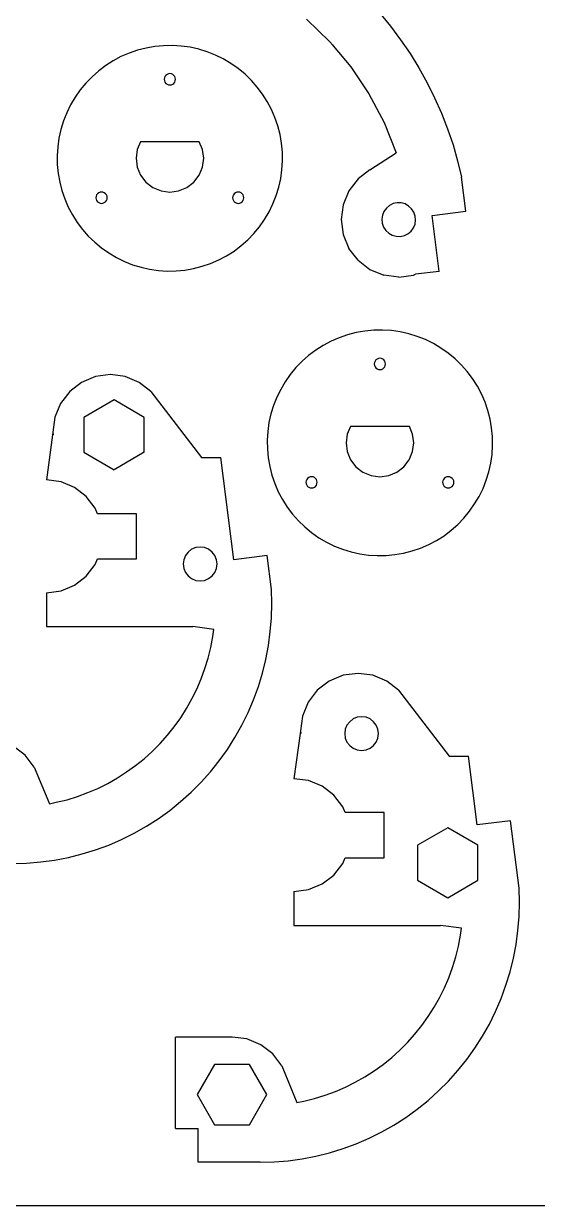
# Model space of a CAD drawing. Extents: x -205 to 205, y -255 to 210.
# Drawn here: x 26.6 to 72.1, y 37 to 141.7 of the extents above; entities that cross this region are included whole.
import ezdxf

# ---------------------------------------------------------------- set-up
doc = ezdxf.new("R2010")
doc.units = 0
doc.layers.get('0').update_dxf_attribs({"linetype": 'CONTINUOUS'})

msp = doc.modelspace()

# ---------------------------------------------------------------- linework, layer by layer
for p, q in [((58.17, 142.65), (59.12, 141.49)), ((51.66, 142.13), (53.73, 140.12)), ((59.12, 141.49), (60.01, 140.3)), ((36.67, 139.37), (35.92, 139.11)), ((37.43, 139.56), (36.67, 139.37)), ((38.2, 139.7), (37.43, 139.56)), ((38.98, 139.77), (38.2, 139.7)), ((39.77, 139.79), (38.98, 139.77)), ((40.55, 139.74), (39.77, 139.79)), ((41.33, 139.63), (40.55, 139.74)), ((42.1, 139.46), (41.33, 139.63)), ((42.85, 139.22), (42.1, 139.46)), ((53.73, 140.12), (53.97, 139.84)), ((53.97, 139.84), (54.03, 139.77)), ((54.03, 139.77), (55.58, 137.9)), ((60.01, 140.3), (60.85, 139.07)), ((34.51, 138.43), (33.85, 138.01)), ((35.2, 138.8), (34.51, 138.43)), ((35.92, 139.11), (35.2, 138.8)), ((43.58, 138.94), (42.85, 139.22)), ((44.28, 138.59), (43.58, 138.94)), ((44.96, 138.19), (44.28, 138.59)), ((60.85, 139.07), (61.64, 137.8)), ((33.22, 137.54), (32.63, 137.02)), ((33.85, 138.01), (33.22, 137.54)), ((39.41, 137.27), (39.29, 137.22)), ((39.54, 137.29), (39.41, 137.27)), ((39.67, 137.27), (39.54, 137.29)), ((39.79, 137.22), (39.67, 137.27)), ((45.6, 137.74), (44.96, 138.19)), ((46.21, 137.24), (45.6, 137.74)), ((55.58, 137.9), (57.18, 135.5)), ((61.64, 137.8), (62.36, 136.49)), ((32.08, 136.46), (31.58, 135.85)), ((32.63, 137.02), (32.08, 136.46)), ((39.05, 136.92), (39.04, 136.79)), ((39.04, 136.79), (39.05, 136.66)), ((39.1, 137.04), (39.05, 136.92)), ((39.05, 136.66), (39.1, 136.54)), ((39.18, 137.14), (39.1, 137.04)), ((39.1, 136.54), (39.18, 136.43)), ((39.29, 137.22), (39.18, 137.14)), ((39.18, 136.43), (39.29, 136.36)), ((39.29, 136.36), (39.41, 136.31)), ((39.41, 136.31), (39.54, 136.29)), ((39.54, 136.29), (39.67, 136.31)), ((39.67, 136.31), (39.79, 136.36)), ((39.89, 137.14), (39.79, 137.22)), ((39.79, 136.36), (39.89, 136.43)), ((39.97, 137.04), (39.89, 137.14)), ((39.89, 136.43), (39.97, 136.54)), ((40.02, 136.92), (39.97, 137.04)), ((39.97, 136.54), (40.02, 136.66)), ((40.04, 136.79), (40.02, 136.92)), ((40.02, 136.66), (40.04, 136.79)), ((46.77, 136.69), (46.21, 137.24)), ((47.29, 136.1), (46.77, 136.69)), ((62.36, 136.49), (63.03, 135.15)), ((31.13, 135.21), (30.73, 134.53)), ((31.58, 135.85), (31.13, 135.21)), ((47.76, 135.48), (47.29, 136.1)), ((48.18, 134.81), (47.76, 135.48)), ((57.18, 135.5), (58.54, 132.96)), ((63.03, 135.15), (63.63, 133.79)), ((30.73, 134.53), (30.39, 133.83)), ((48.55, 134.12), (48.18, 134.81)), ((48.86, 133.4), (48.55, 134.12)), ((30.1, 133.1), (29.87, 132.35)), ((30.39, 133.83), (30.1, 133.1)), ((49.12, 132.66), (48.86, 133.4)), ((63.63, 133.79), (64.18, 132.4)), ((29.87, 132.35), (29.7, 131.58)), ((49.31, 131.9), (49.12, 132.66)), ((58.54, 132.96), (59.62, 130.28)), ((64.18, 132.4), (64.66, 130.98)), ((29.7, 131.58), (29.59, 130.8)), ((36.92, 131.24), (36.64, 130.56)), ((42.15, 131.24), (36.92, 131.24)), ((42.43, 130.56), (42.15, 131.24)), ((49.45, 131.12), (49.31, 131.9)), ((49.52, 130.34), (49.45, 131.12)), ((64.66, 130.98), (65.07, 129.55)), ((29.59, 130.8), (29.54, 130.02)), ((29.54, 130.02), (29.55, 129.23)), ((36.64, 130.56), (36.54, 129.79)), ((42.54, 129.79), (42.43, 130.56)), ((49.53, 129.56), (49.52, 130.34)), ((57.29, 128.77), (59.62, 130.28)), ((29.55, 129.23), (29.63, 128.45)), ((36.54, 129.79), (36.64, 129.01)), ((36.64, 129.01), (36.94, 128.29)), ((42.13, 128.29), (42.43, 129.01)), ((42.43, 129.01), (42.54, 129.79)), ((49.48, 128.77), (49.53, 129.56)), ((65.07, 129.55), (65.42, 128.1)), ((29.63, 128.45), (29.76, 127.68)), ((36.94, 128.29), (37.41, 127.67)), ((41.66, 127.67), (42.13, 128.29)), ((49.2, 127.23), (49.37, 128)), ((49.37, 128), (49.48, 128.77)), ((56.24, 127.96), (55.42, 126.9)), ((57.29, 128.77), (56.24, 127.96)), ((65.8, 125.09), (65.42, 128.1)), ((29.76, 127.68), (29.96, 126.92)), ((29.96, 126.92), (30.21, 126.18)), ((33.34, 126.77), (33.22, 126.72)), ((33.47, 126.79), (33.34, 126.77)), ((33.6, 126.77), (33.47, 126.79)), ((33.72, 126.72), (33.6, 126.77)), ((37.41, 127.67), (38.04, 127.19)), ((38.04, 127.19), (38.76, 126.89)), ((38.76, 126.89), (39.54, 126.79)), ((39.54, 126.79), (40.31, 126.89)), ((40.31, 126.89), (41.04, 127.19)), ((41.04, 127.19), (41.66, 127.67)), ((45.47, 126.77), (45.35, 126.72)), ((45.6, 126.79), (45.47, 126.77)), ((45.73, 126.77), (45.6, 126.79)), ((45.85, 126.72), (45.73, 126.77)), ((48.97, 126.48), (49.2, 127.23)), ((55.42, 126.9), (54.92, 125.67)), ((30.21, 126.18), (30.52, 125.46)), ((32.99, 126.42), (32.97, 126.29)), ((32.97, 126.29), (32.99, 126.16)), ((33.04, 126.54), (32.99, 126.42)), ((32.99, 126.16), (33.04, 126.04)), ((33.12, 126.64), (33.04, 126.54)), ((33.04, 126.04), (33.12, 125.93)), ((33.22, 126.72), (33.12, 126.64)), ((33.12, 125.93), (33.22, 125.86)), ((33.22, 125.86), (33.34, 125.81)), ((33.34, 125.81), (33.47, 125.79)), ((33.47, 125.79), (33.6, 125.81)), ((33.6, 125.81), (33.72, 125.86)), ((33.83, 126.64), (33.72, 126.72)), ((33.72, 125.86), (33.83, 125.93)), ((33.91, 126.54), (33.83, 126.64)), ((33.83, 125.93), (33.91, 126.04)), ((33.96, 126.42), (33.91, 126.54)), ((33.91, 126.04), (33.96, 126.16)), ((33.97, 126.29), (33.96, 126.42)), ((33.96, 126.16), (33.97, 126.29)), ((45.12, 126.42), (45.1, 126.29)), ((45.1, 126.29), (45.12, 126.16)), ((45.17, 126.54), (45.12, 126.42)), ((45.12, 126.16), (45.17, 126.04)), ((45.24, 126.64), (45.17, 126.54)), ((45.17, 126.04), (45.24, 125.93)), ((45.35, 126.72), (45.24, 126.64)), ((45.24, 125.93), (45.35, 125.86)), ((45.35, 125.86), (45.47, 125.81)), ((45.47, 125.81), (45.6, 125.79)), ((45.6, 125.79), (45.73, 125.81)), ((45.73, 125.81), (45.85, 125.86)), ((45.95, 126.64), (45.85, 126.72)), ((45.85, 125.86), (45.95, 125.93)), ((46.03, 126.54), (45.95, 126.64)), ((45.95, 125.93), (46.03, 126.04)), ((46.08, 126.42), (46.03, 126.54)), ((46.03, 126.04), (46.08, 126.16)), ((46.1, 126.29), (46.08, 126.42)), ((46.08, 126.16), (46.1, 126.29)), ((48.34, 125.04), (48.68, 125.75)), ((48.68, 125.75), (48.97, 126.48)), ((59.35, 125.77), (59.02, 125.61)), ((59.7, 125.84), (59.35, 125.77)), ((60.06, 125.83), (59.7, 125.84)), ((60.41, 125.74), (60.06, 125.83)), ((60.72, 125.55), (60.41, 125.74)), ((30.52, 125.46), (30.89, 124.76)), ((30.89, 124.76), (31.31, 124.1)), ((47.94, 124.37), (48.34, 125.04)), ((54.92, 125.67), (54.74, 124.35)), ((58.4, 124.75), (58.34, 124.39)), ((58.53, 125.08), (58.4, 124.75)), ((58.75, 125.37), (58.53, 125.08)), ((59.02, 125.61), (58.75, 125.37)), ((60.99, 125.31), (60.72, 125.55)), ((61.19, 125.01), (60.99, 125.31)), ((61.31, 124.67), (61.19, 125.01)), ((62.82, 124.72), (65.8, 125.09)), ((63.44, 119.76), (62.82, 124.72)), ((31.31, 124.1), (31.78, 123.47)), ((46.99, 123.12), (47.49, 123.72)), ((47.49, 123.72), (47.94, 124.37)), ((54.74, 124.35), (54.92, 123.03)), ((58.34, 124.39), (58.38, 124.03)), ((58.38, 124.03), (58.5, 123.69)), ((58.5, 123.69), (58.69, 123.38)), ((61.15, 123.62), (61.29, 123.95)), ((61.29, 123.95), (61.34, 124.31)), ((61.34, 124.31), (61.31, 124.67)), ((31.78, 123.47), (32.3, 122.88)), ((32.3, 122.88), (32.87, 122.34)), ((46.44, 122.56), (46.99, 123.12)), ((54.92, 123.03), (55.42, 121.8)), ((58.69, 123.38), (58.96, 123.14)), ((58.96, 123.14), (59.27, 122.96)), ((59.27, 122.96), (59.62, 122.87)), ((59.62, 122.87), (59.98, 122.86)), ((59.98, 122.86), (60.34, 122.93)), ((60.34, 122.93), (60.66, 123.09)), ((60.66, 123.09), (60.94, 123.32)), ((60.94, 123.32), (61.15, 123.62)), ((32.87, 122.34), (33.47, 121.84)), ((33.47, 121.84), (34.12, 121.39)), ((44.56, 121.14), (45.23, 121.56)), ((45.23, 121.56), (45.85, 122.04)), ((45.85, 122.04), (46.44, 122.56)), ((56.24, 120.74), (55.42, 121.8)), ((34.12, 121.39), (34.79, 120.99)), ((34.79, 120.99), (35.5, 120.64)), ((35.5, 120.64), (36.23, 120.35)), ((43.15, 120.46), (43.87, 120.78)), ((43.87, 120.78), (44.56, 121.14)), ((56.24, 120.74), (57.29, 119.93)), ((36.23, 120.35), (36.98, 120.12)), ((36.98, 120.12), (37.74, 119.95)), ((37.74, 119.95), (38.52, 119.84)), ((38.52, 119.84), (39.3, 119.79)), ((39.3, 119.79), (40.09, 119.8)), ((40.09, 119.8), (40.87, 119.88)), ((40.87, 119.88), (41.64, 120.01)), ((41.64, 120.01), (42.41, 120.21)), ((42.41, 120.21), (43.15, 120.46)), ((57.29, 119.93), (58.52, 119.42)), ((61.16, 119.42), (61.34, 119.5)), ((63.44, 119.76), (61.34, 119.5)), ((59.84, 119.25), (58.52, 119.42)), ((59.84, 119.25), (61.16, 119.42)), ((56.06, 114.33), (55.3, 114.14)), ((56.84, 114.47), (56.06, 114.33)), ((57.62, 114.54), (56.84, 114.47)), ((58.4, 114.56), (57.62, 114.54)), ((59.19, 114.51), (58.4, 114.56)), ((59.96, 114.4), (59.19, 114.51)), ((60.73, 114.22), (59.96, 114.4)), ((61.48, 113.99), (60.73, 114.22)), ((53.14, 113.2), (52.48, 112.78)), ((53.84, 113.57), (53.14, 113.2)), ((54.56, 113.88), (53.84, 113.57)), ((55.3, 114.14), (54.56, 113.88)), ((62.21, 113.71), (61.48, 113.99)), ((62.92, 113.36), (62.21, 113.71)), ((63.59, 112.96), (62.92, 113.36)), ((51.85, 112.31), (51.27, 111.79)), ((52.48, 112.78), (51.85, 112.31)), ((64.23, 112.51), (63.59, 112.96)), ((64.84, 112.01), (64.23, 112.51)), ((50.72, 111.23), (50.22, 110.62)), ((51.27, 111.79), (50.72, 111.23)), ((57.69, 111.69), (57.67, 111.56)), ((57.67, 111.56), (57.69, 111.43)), ((57.74, 111.81), (57.69, 111.69)), ((57.69, 111.43), (57.74, 111.31)), ((57.82, 111.91), (57.74, 111.81)), ((57.74, 111.31), (57.82, 111.2)), ((57.92, 111.99), (57.82, 111.91)), ((57.82, 111.2), (57.92, 111.12)), ((58.04, 112.04), (57.92, 111.99)), ((57.92, 111.12), (58.04, 111.07)), ((58.17, 112.06), (58.04, 112.04)), ((58.04, 111.07), (58.17, 111.06)), ((58.3, 112.04), (58.17, 112.06)), ((58.17, 111.06), (58.3, 111.07)), ((58.42, 111.99), (58.3, 112.04)), ((58.3, 111.07), (58.42, 111.12)), ((58.52, 111.91), (58.42, 111.99)), ((58.42, 111.12), (58.52, 111.2)), ((58.6, 111.81), (58.52, 111.91)), ((58.52, 111.2), (58.6, 111.31)), ((58.65, 111.69), (58.6, 111.81)), ((58.6, 111.31), (58.65, 111.43)), ((58.67, 111.56), (58.65, 111.69)), ((58.65, 111.43), (58.67, 111.56)), ((65.4, 111.46), (64.84, 112.01)), ((65.92, 110.87), (65.4, 111.46)), ((32.94, 110.43), (31.71, 109.92)), ((34.26, 110.61), (32.94, 110.43)), ((35.58, 110.43), (34.26, 110.61)), ((36.81, 109.92), (35.58, 110.43)), ((50.22, 110.62), (49.77, 109.98)), ((66.4, 110.25), (65.92, 110.87)), ((66.82, 109.58), (66.4, 110.25)), ((30.65, 109.11), (29.84, 108.06)), ((31.71, 109.92), (30.65, 109.11)), ((37.86, 109.11), (36.81, 109.92)), ((37.86, 109.11), (42.35, 103.27)), ((49.37, 109.3), (49.02, 108.6)), ((49.77, 109.98), (49.37, 109.3)), ((67.18, 108.89), (66.82, 109.58)), ((29.84, 108.06), (29.33, 106.83)), ((34.59, 108.37), (31.9, 106.82)), ((37.27, 106.82), (34.59, 108.37)), ((49.02, 108.6), (48.73, 107.87)), ((67.5, 108.17), (67.18, 108.89)), ((67.75, 107.43), (67.5, 108.17)), ((48.5, 107.12), (48.33, 106.35)), ((48.73, 107.87), (48.5, 107.12)), ((67.95, 106.67), (67.75, 107.43)), ((29.33, 106.83), (29.16, 105.51)), ((31.9, 106.82), (31.9, 103.72)), ((37.27, 103.72), (37.27, 106.82)), ((48.33, 106.35), (48.22, 105.57)), ((55.55, 106.01), (55.27, 105.33)), ((60.79, 106.01), (55.55, 106.01)), ((61.07, 105.33), (60.79, 106.01)), ((68.08, 105.89), (67.95, 106.67)), ((68.16, 105.11), (68.08, 105.89)), ((29.13, 105.27), (28.59, 101.27)), ((29.16, 105.51), (29.13, 105.27)), ((29.13, 105.27), (29.19, 105.27)), ((29.16, 105.51), (29.19, 105.27)), ((48.22, 105.57), (48.17, 104.79)), ((48.17, 104.79), (48.19, 104)), ((55.27, 105.33), (55.17, 104.56)), ((61.17, 104.56), (61.07, 105.33)), ((68.17, 104.33), (68.16, 105.11)), ((48.19, 104), (48.26, 103.22)), ((55.17, 104.56), (55.27, 103.78)), ((55.27, 103.78), (55.57, 103.06)), ((60.77, 103.06), (61.07, 103.78)), ((61.07, 103.78), (61.17, 104.56)), ((68.12, 103.54), (68.17, 104.33)), ((31.9, 103.72), (34.59, 102.17)), ((37.27, 103.72), (34.59, 102.17)), ((42.35, 103.27), (44.06, 103.27)), ((45.2, 94.19), (44.06, 103.27)), ((48.26, 103.22), (48.4, 102.45)), ((55.57, 103.06), (56.05, 102.44)), ((60.29, 102.44), (60.77, 103.06)), ((67.84, 102), (68.01, 102.77)), ((68.01, 102.77), (68.12, 103.54)), ((48.4, 102.45), (48.59, 101.69)), ((48.59, 101.69), (48.85, 100.95)), ((56.05, 102.44), (56.67, 101.96)), ((56.67, 101.96), (57.39, 101.66)), ((57.39, 101.66), (58.17, 101.56)), ((58.17, 101.56), (58.95, 101.66)), ((58.95, 101.66), (59.67, 101.96)), ((59.67, 101.96), (60.29, 102.44)), ((67.61, 101.25), (67.84, 102)), ((29.88, 101.1), (28.59, 101.27)), ((31.09, 100.6), (29.88, 101.1)), ((32.12, 99.8), (31.09, 100.6)), ((48.85, 100.95), (49.16, 100.23)), ((51.63, 101.19), (51.61, 101.06)), ((51.61, 101.06), (51.63, 100.93)), ((51.68, 101.31), (51.63, 101.19)), ((51.63, 100.93), (51.68, 100.81)), ((51.76, 101.41), (51.68, 101.31)), ((51.68, 100.81), (51.76, 100.7)), ((51.86, 101.49), (51.76, 101.41)), ((51.76, 100.7), (51.86, 100.62)), ((51.98, 101.54), (51.86, 101.49)), ((51.86, 100.62), (51.98, 100.57)), ((52.11, 101.56), (51.98, 101.54)), ((52.24, 101.54), (52.11, 101.56)), ((52.36, 101.49), (52.24, 101.54)), ((52.24, 100.57), (52.36, 100.62)), ((52.46, 101.41), (52.36, 101.49)), ((52.36, 100.62), (52.46, 100.7)), ((52.54, 101.31), (52.46, 101.41)), ((52.46, 100.7), (52.54, 100.81)), ((52.59, 101.19), (52.54, 101.31)), ((52.54, 100.81), (52.59, 100.93)), ((52.61, 101.06), (52.59, 101.19)), ((52.59, 100.93), (52.61, 101.06)), ((63.75, 101.19), (63.73, 101.06)), ((63.73, 101.06), (63.75, 100.93)), ((63.8, 101.31), (63.75, 101.19)), ((63.75, 100.93), (63.8, 100.81)), ((63.88, 101.41), (63.8, 101.31)), ((63.8, 100.81), (63.88, 100.7)), ((63.98, 101.49), (63.88, 101.41)), ((63.88, 100.7), (63.98, 100.62)), ((64.1, 101.54), (63.98, 101.49)), ((63.98, 100.62), (64.1, 100.57)), ((64.23, 101.56), (64.1, 101.54)), ((64.36, 101.54), (64.23, 101.56)), ((64.48, 101.49), (64.36, 101.54)), ((64.36, 100.57), (64.48, 100.62)), ((64.59, 101.41), (64.48, 101.49)), ((64.48, 100.62), (64.59, 100.7)), ((64.67, 101.31), (64.59, 101.41)), ((64.59, 100.7), (64.67, 100.81)), ((64.72, 101.19), (64.67, 101.31)), ((64.67, 100.81), (64.72, 100.93)), ((64.73, 101.06), (64.72, 101.19)), ((64.72, 100.93), (64.73, 101.06)), ((67.32, 100.52), (67.61, 101.25)), ((32.92, 98.77), (32.12, 99.8)), ((49.16, 100.23), (49.53, 99.53)), ((49.53, 99.53), (49.95, 98.87)), ((51.98, 100.57), (52.11, 100.56)), ((52.11, 100.56), (52.24, 100.57)), ((64.1, 100.57), (64.23, 100.56)), ((64.23, 100.56), (64.36, 100.57)), ((66.57, 99.14), (66.97, 99.81)), ((66.97, 99.81), (67.32, 100.52)), ((33.12, 98.27), (32.92, 98.77)), ((49.95, 98.87), (50.42, 98.24)), ((65.62, 97.89), (66.12, 98.49)), ((66.12, 98.49), (66.57, 99.14)), ((36.59, 98.27), (33.12, 98.27)), ((36.59, 94.27), (36.59, 98.27)), ((50.42, 98.24), (50.94, 97.65)), ((50.94, 97.65), (51.5, 97.11)), ((65.08, 97.32), (65.62, 97.89)), ((51.5, 97.11), (52.11, 96.61)), ((52.11, 96.61), (52.75, 96.15)), ((63.86, 96.33), (64.49, 96.81)), ((64.49, 96.81), (65.08, 97.32)), ((52.75, 96.15), (53.43, 95.76)), ((53.43, 95.76), (54.13, 95.41)), ((54.13, 95.41), (54.86, 95.12)), ((61.78, 95.23), (62.5, 95.55)), ((62.5, 95.55), (63.2, 95.91)), ((63.2, 95.91), (63.86, 96.33)), ((40.92, 94.57), (40.77, 94.2)), ((41.16, 94.88), (40.92, 94.57)), ((41.47, 95.12), (41.16, 94.88)), ((41.83, 95.27), (41.47, 95.12)), ((42.22, 95.32), (41.83, 95.27)), ((42.61, 95.27), (42.22, 95.32)), ((42.97, 95.12), (42.61, 95.27)), ((43.28, 94.88), (42.97, 95.12)), ((43.52, 94.57), (43.28, 94.88)), ((43.67, 94.2), (43.52, 94.57)), ((48.17, 94.56), (45.2, 94.19)), ((48.55, 91.56), (48.17, 94.56)), ((54.86, 95.12), (55.61, 94.89)), ((55.61, 94.89), (56.38, 94.72)), ((56.38, 94.72), (57.16, 94.61)), ((57.16, 94.61), (57.94, 94.56)), ((57.94, 94.56), (58.72, 94.57)), ((58.72, 94.57), (59.51, 94.65)), ((59.51, 94.65), (60.28, 94.78)), ((60.28, 94.78), (61.04, 94.98)), ((61.04, 94.98), (61.78, 95.23)), ((32.12, 92.73), (32.92, 93.77)), ((32.92, 93.77), (33.12, 94.27)), ((33.12, 94.27), (36.59, 94.27)), ((40.77, 94.2), (40.72, 93.82)), ((40.72, 93.82), (40.77, 93.43)), ((40.77, 93.43), (40.92, 93.07)), ((43.52, 93.07), (43.67, 93.43)), ((43.72, 93.82), (43.67, 94.2)), ((43.67, 93.43), (43.72, 93.82)), ((31.09, 91.94), (32.12, 92.73)), ((40.92, 93.07), (41.16, 92.76)), ((41.16, 92.76), (41.47, 92.52)), ((41.47, 92.52), (41.83, 92.37)), ((41.83, 92.37), (42.22, 92.32)), ((42.22, 92.32), (42.61, 92.37)), ((42.61, 92.37), (42.97, 92.52)), ((42.97, 92.52), (43.28, 92.76)), ((43.28, 92.76), (43.52, 93.07)), ((28.59, 91.27), (29.88, 91.44)), ((28.59, 91.27), (28.59, 88.27)), ((29.88, 91.44), (31.09, 91.94)), ((48.59, 90.31), (48.55, 91.56)), ((48.55, 89.06), (48.59, 90.31)), ((48.45, 87.82), (48.55, 89.06)), ((28.59, 88.27), (41.57, 88.27)), ((43.44, 88.02), (41.57, 88.27)), ((43.35, 87.38), (43.44, 88.02)), ((43.17, 86.43), (43.35, 87.38)), ((48.29, 86.58), (48.45, 87.82)), ((42.94, 85.48), (43.17, 86.43)), ((48.06, 85.36), (48.29, 86.58)), ((42.65, 84.54), (42.94, 85.48)), ((47.76, 84.15), (48.06, 85.36)), ((42.32, 83.63), (42.65, 84.54)), ((47.39, 82.95), (47.76, 84.15)), ((54.91, 83.95), (53.68, 83.44)), ((56.23, 84.12), (54.91, 83.95)), ((57.55, 83.95), (56.23, 84.12)), ((58.78, 83.44), (57.55, 83.95)), ((41.93, 82.73), (42.32, 83.63)), ((46.96, 81.78), (47.39, 82.95)), ((53.68, 83.44), (52.62, 82.63)), ((59.83, 82.63), (58.78, 83.44)), ((41.02, 81.01), (41.5, 81.86)), ((41.5, 81.86), (41.93, 82.73)), ((46.47, 80.64), (46.96, 81.78)), ((52.62, 82.63), (51.81, 81.57)), ((59.83, 82.63), (64.32, 76.78)), ((40.5, 80.18), (41.02, 81.01)), ((51.81, 81.57), (51.3, 80.34)), ((39.93, 79.39), (40.5, 80.18)), ((45.92, 79.52), (46.47, 80.64)), ((51.3, 80.34), (51.13, 79.02)), ((55.49, 79.84), (55.25, 79.53)), ((55.8, 80.08), (55.49, 79.84)), ((56.16, 80.23), (55.8, 80.08)), ((56.55, 80.28), (56.16, 80.23)), ((56.94, 80.23), (56.55, 80.28)), ((57.3, 80.08), (56.94, 80.23)), ((57.61, 79.84), (57.3, 80.08)), ((57.85, 79.53), (57.61, 79.84)), ((38.67, 77.9), (39.32, 78.63)), ((39.32, 78.63), (39.93, 79.39)), ((45.31, 78.43), (45.92, 79.52)), ((51.09, 78.78), (50.55, 74.78)), ((51.13, 79.02), (51.09, 78.78)), ((51.09, 78.78), (51.16, 78.78)), ((51.13, 79.02), (51.16, 78.78)), ((55.1, 79.17), (55.05, 78.78)), ((55.05, 78.78), (55.1, 78.39)), ((55.25, 79.53), (55.1, 79.17)), ((58, 79.17), (57.85, 79.53)), ((58.05, 78.78), (58, 79.17)), ((58, 78.39), (58.05, 78.78)), ((26.69, 76.87), (25.64, 77.68)), ((37.98, 77.21), (38.67, 77.9)), ((44.64, 77.38), (45.31, 78.43)), ((55.1, 78.39), (55.25, 78.03)), ((55.25, 78.03), (55.49, 77.72)), ((55.49, 77.72), (55.8, 77.48)), ((57.3, 77.48), (57.61, 77.72)), ((57.61, 77.72), (57.85, 78.03)), ((57.85, 78.03), (58, 78.39)), ((27.5, 75.82), (26.69, 76.87)), ((36.49, 75.95), (37.25, 76.56)), ((37.25, 76.56), (37.98, 77.21)), ((43.91, 76.37), (44.64, 77.38)), ((55.8, 77.48), (56.16, 77.33)), ((56.16, 77.33), (56.55, 77.28)), ((56.55, 77.28), (56.94, 77.33)), ((56.94, 77.33), (57.3, 77.48)), ((64.32, 76.78), (66.03, 76.78)), ((66.79, 70.68), (66.03, 76.78)), ((27.5, 75.82), (28.85, 72.57)), ((35.7, 75.38), (36.49, 75.95)), ((43.13, 75.39), (43.91, 76.37)), ((34.03, 74.37), (34.88, 74.85)), ((34.88, 74.85), (35.7, 75.38)), ((41.42, 73.58), (42.3, 74.47)), ((42.3, 74.47), (43.13, 75.39)), ((51.85, 74.61), (50.55, 74.78)), ((53.05, 74.11), (51.85, 74.61)), ((31.34, 73.21), (32.26, 73.55)), ((32.26, 73.55), (33.15, 73.93)), ((33.15, 73.93), (34.03, 74.37)), ((40.49, 72.75), (41.42, 73.58)), ((54.09, 73.32), (53.05, 74.11)), ((28.85, 72.57), (29.46, 72.69)), ((29.46, 72.69), (30.41, 72.92)), ((30.41, 72.92), (31.34, 73.21)), ((39.52, 71.97), (40.49, 72.75)), ((54.88, 72.28), (54.09, 73.32)), ((38.51, 71.24), (39.52, 71.97)), ((55.09, 71.78), (54.88, 72.28)), ((58.55, 71.78), (55.09, 71.78)), ((58.55, 67.78), (58.55, 71.78)), ((36.37, 69.95), (37.46, 70.57)), ((37.46, 70.57), (38.51, 71.24)), ((64.19, 70.43), (61.5, 68.88)), ((66.87, 68.88), (64.19, 70.43)), ((69.77, 71.05), (66.79, 70.68)), ((70.52, 65.07), (69.77, 71.05)), ((34.11, 68.9), (35.25, 69.4)), ((35.25, 69.4), (36.37, 69.95)), ((30.54, 67.81), (31.75, 68.11)), ((31.75, 68.11), (32.94, 68.47)), ((32.94, 68.47), (34.11, 68.9)), ((61.5, 68.88), (61.5, 65.78)), ((66.87, 65.78), (66.87, 68.88)), ((25.59, 67.27), (26.83, 67.3)), ((26.83, 67.3), (28.08, 67.4)), ((28.08, 67.4), (29.31, 67.57)), ((29.31, 67.57), (30.54, 67.81)), ((54.09, 66.24), (54.88, 67.28)), ((54.88, 67.28), (55.09, 67.78)), ((55.09, 67.78), (58.55, 67.78)), ((53.05, 65.45), (54.09, 66.24)), ((51.85, 64.95), (53.05, 65.45)), ((61.5, 65.78), (64.19, 64.23)), ((64.19, 64.23), (66.87, 65.78)), ((70.55, 63.82), (70.52, 65.07)), ((50.55, 64.78), (51.85, 64.95)), ((50.55, 64.78), (50.55, 61.78)), ((70.52, 62.58), (70.55, 63.82)), ((70.42, 61.33), (70.52, 62.58)), ((50.55, 61.78), (63.54, 61.78)), ((65.41, 61.53), (63.54, 61.78)), ((65.14, 59.94), (65.32, 60.9)), ((65.32, 60.9), (65.41, 61.53)), ((70.26, 60.1), (70.42, 61.33)), ((64.9, 58.99), (65.14, 59.94)), ((70.02, 58.87), (70.26, 60.1)), ((64.62, 58.06), (64.9, 58.99)), ((69.72, 57.66), (70.02, 58.87)), ((64.28, 57.14), (64.62, 58.06)), ((69.36, 56.47), (69.72, 57.66)), ((63.9, 56.24), (64.28, 57.14)), ((63.47, 55.37), (63.9, 56.24)), ((68.93, 55.3), (69.36, 56.47)), ((62.46, 53.7), (62.99, 54.52)), ((62.99, 54.52), (63.47, 55.37)), ((68.44, 54.15), (68.93, 55.3)), ((61.89, 52.9), (62.46, 53.7)), ((67.89, 53.03), (68.44, 54.15)), ((61.28, 52.14), (61.89, 52.9)), ((67.27, 51.95), (67.89, 53.03)), ((40.05, 43.78), (40.05, 51.88)), ((45.05, 51.88), (40.05, 51.88)), ((46.37, 51.71), (45.05, 51.88)), ((47.6, 51.2), (46.37, 51.71)), ((59.94, 50.72), (60.63, 51.41)), ((60.63, 51.41), (61.28, 52.14)), ((66.6, 50.89), (67.27, 51.95)), ((48.66, 50.39), (47.6, 51.2)), ((49.47, 49.33), (48.66, 50.39)), ((59.22, 50.07), (59.94, 50.72)), ((65.88, 49.88), (66.6, 50.89)), ((43.5, 49.46), (41.95, 46.78)), ((46.6, 49.46), (43.5, 49.46)), ((48.15, 46.78), (46.6, 49.46)), ((49.47, 49.33), (50.81, 46.08)), ((57.66, 48.89), (58.46, 49.46)), ((58.46, 49.46), (59.22, 50.07)), ((65.1, 48.91), (65.88, 49.88)), ((55.99, 47.88), (56.84, 48.36)), ((56.84, 48.36), (57.66, 48.89)), ((64.27, 47.98), (65.1, 48.91)), ((54.22, 47.06), (55.12, 47.45)), ((55.12, 47.45), (55.99, 47.88)), ((63.38, 47.1), (64.27, 47.98)), ((41.95, 46.78), (43.5, 44.1)), ((46.6, 44.1), (48.15, 46.78)), ((50.81, 46.08), (51.43, 46.2)), ((51.43, 46.2), (52.37, 46.44)), ((52.37, 46.44), (53.31, 46.72)), ((53.31, 46.72), (54.22, 47.06)), ((61.49, 45.48), (62.46, 46.26)), ((62.46, 46.26), (63.38, 47.1)), ((60.47, 44.75), (61.49, 45.48)), ((43.5, 44.1), (46.6, 44.1)), ((58.34, 43.47), (59.42, 44.08)), ((59.42, 44.08), (60.47, 44.75)), ((40.05, 43.78), (42.05, 43.78)), ((42.05, 40.78), (42.05, 43.78)), ((57.22, 42.91), (58.34, 43.47)), ((53.71, 41.62), (54.9, 41.99)), ((54.9, 41.99), (56.08, 42.42)), ((56.08, 42.42), (57.22, 42.91)), ((48.8, 40.81), (50.04, 40.92)), ((50.04, 40.92), (51.28, 41.08)), ((51.28, 41.08), (52.5, 41.32)), ((52.5, 41.32), (53.71, 41.62)), ((47.55, 40.78), (42.05, 40.78)), ((47.55, 40.78), (48.8, 40.81)), ((25.7, 36.96), (169.7, 36.96))]:
    msp.add_line(p, q)

doc.saveas('drawing.dxf')
